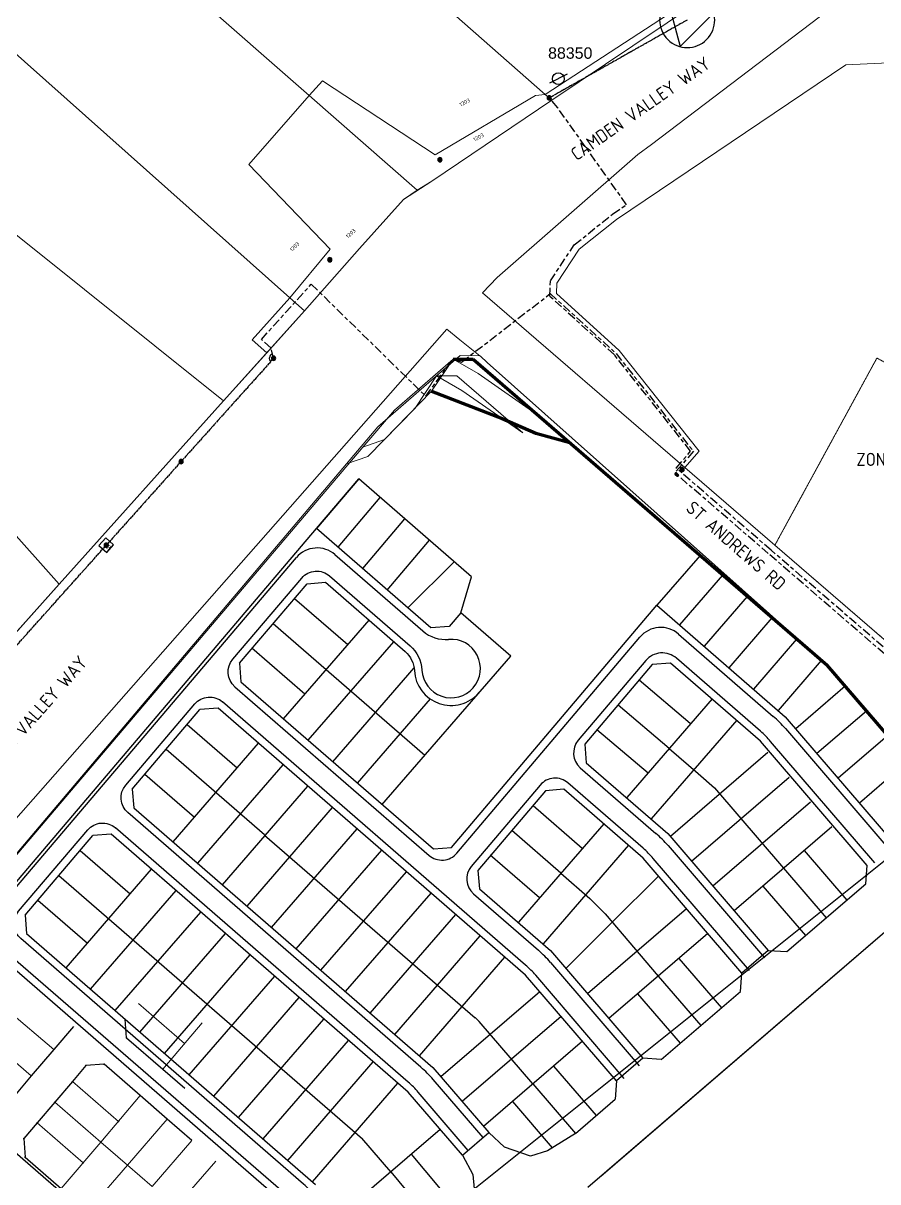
# Model space of a CAD drawing. Extents: x 294483 to 298733, y 6233899 to 6239242.
# Drawn here: x 296494 to 296887, y 6237220 to 6237753 of the extents above; entities that cross this region are included whole.
import ezdxf
from ezdxf.enums import TextEntityAlignment as Align

# ---------------------------------------------------------------- set-up
doc = ezdxf.new("R2010")
doc.units = 0
doc.header["$PDSIZE"] = -5
for name, pattern in [('Cable Exist OH', [1, 1, 0]), ('Cable Exist UG', [8.2, 4, -1.2, 1.8, -1.2]), ('HIDDEN', [9.525, 6.35, -3.175]), ('HIDDEN2', [0.1875, 0.125, -0.0625]), ('solid', [0])]:
    doc.linetypes.add(name, pattern=pattern)
for name, color, linetype, lineweight in [('Cadastre Land Parcels_SP_EXT', 9, 'Continuous', 5), ('Cadastre Other Property_SP_EXT', 9, 'HIDDEN', 5), ('Cadastre Roads_SP_EXT', 94, 'Continuous', 15)]:
    doc.layers.add(name, color=color, linetype=linetype, lineweight=lineweight)
for name, color, linetype in [('Equip_HV_EXT', 7, 'Continuous'), ('Equip_SP_HV_EXT', 7, 'Continuous'), ('Notes', 7, 'Continuous'), ('Sub_SP_TR_HV_LV_EXT', 7, 'Continuous'), ('SupportsOH_SP_TR_HV_LV_SL_EXT', 7, 'Continuous')]:
    doc.layers.add(name, color=color, linetype=linetype)
doc.layers.add('Mains_HV_EXT', color=1, linetype='Continuous', lineweight=25, true_color=0xff0000)
doc.styles.add('HVSW_LABEL', font='arial.ttf')
doc.styles.add('POLE_LABEL', font='arial.ttf')
doc.styles.get("Standard").update_dxf_attribs({"font": 'isocp.shx'})

# ---------------------------------------------------------------- blocks, each defined once
blk = doc.blocks.new('SUB_POLE_EXT')
blk.add_wipeout([(0, 4.22), (0.42, 4.2), (0.83, 4.14), (1.21, 4.05), (1.62, 3.9), (1.99, 3.72), (2.35, 3.51), (2.68, 3.26), (2.99, 2.99), (3.28, 2.66), (3.52, 2.34), (3.76, 1.92), (3.9, 1.62), (4.04, 1.23), (4.18, 0.63), (4.22, 0), (4.18, -0.61), (4.06, -1.15), (3.9, -1.62), (3.58, -2.24), (3.22, -2.73), (2.97, -3.01), (2.68, -3.26), (2.36, -3.5), (2, -3.72), (1.64, -3.89), (1.25, -4.03), (0.82, -4.14), (0.42, -4.2), (0, -4.22), (-0.41, -4.2), (-0.8, -4.15), (-1.21, -4.05), (-1.62, -3.9), (-1.99, -3.73), (-2.35, -3.51), (-2.68, -3.26), (-2.96, -3.02), (-3.23, -2.72), (-3.51, -2.35), (-3.71, -2.01), (-3.91, -1.6), (-4.05, -1.21), (-4.16, -0.76), (-4.22, -0.14), (-4.21, 0.39), (-4.14, 0.83), (-4.03, 1.27), (-3.9, 1.63), (-3.71, 2.02), (-3.5, 2.37), (-3.28, 2.67), (-2.99, 2.99), (-2.68, 3.27), (-2.33, 3.52), (-1.98, 3.73), (-1.63, 3.9), (-1.2, 4.05), (-0.78, 4.15), (-0.4, 4.21)])
blk.add_line((2.16, 0.48), (2.16, 0.48, 0))
blk.add_lwpolyline([(-4.22, 0, 1), (4.22, 0, 1)], format="xyb", close=True)
blk.add_lwpolyline([(2.14, 0.52), (0, 4.22), (-3.66, -2.11), (3.66, -2.11)], close=True)
for tag, height, flags, p in [('ASSET_NUM', 2.5, 8, (2, 2)), ('STREET_CODE', 0.2, 9, (1.5, 0)), ('SECONDARY_VOLTAGE', 0.2, 9, (1.5, -1.6)), ('STATE', 0.2, 9, (1.5, -1.8)), ('CONSTRUCTED_VOLTAGE', 0.2, 9, (1.5, -0.2)), ('NO_PHASES', 0.2, 9, (1.5, -0.4)), ('OPERATING_VOLTAGE', 0.2, 9, (1.5, -0.6)), ('OPERATED_BY', 0.2, 9, (1.5, -0.8)), ('MAINTAINED_BY', 0.2, 9, (1.5, -1)), ('ORIENTATION', 0.2, 9, (1.5, -1.2)), ('OWNED_BY', 0.2, 9, (1.5, -1.4)), ('SUBSTATION_TYPE', 0.2, 9, (1.5, -2)), ('STREETNAME', 0.2, 9, (1.5, -2.8)), ('SUBURB', 0.2, 9, (1.5, -3)), ('Z', 0.2, 1, (1.5, -3.4)), ('USAGE', 0.2, 9, (1.5, -2.2)), ('LEGEND', 0.2, 9, (1.5, -2.4)), ('LOCATION', 0.2, 9, (1.5, -2.6)), ('NOTES', 0.2, 9, (1.5, -3.2))]:
    blk.add_attdef(tag, text='', height=height, dxfattribs=dict(flags=flags)).set_placement(p, align=Align.MIDDLE_LEFT)
blk = doc.blocks.new('POLE_EXT')
blk.add_hatch(color=256).paths.add_polyline_path([(-1, 0, 1), (1, 0, 1)])
blk.add_lwpolyline([(-1, 0, 1), (1, 0, 1)], format="xyb", close=True)
for tag, height, flags, p in [('pNumber', 2.5, 8, (-17.84, 2.07)), ('OWNED_BY', 0.2, 9, (1.35, -0.4)), ('PARENT', 0.2, 9, (1.35, -0.6)), ('SPECIAL_USE', 0.2, 9, (1.35, -0.8)), ('STATE', 0.2, 9, (1.35, -1)), ('USAGE', 0.2, 9, (1.35, -1.2)), ('cLV', 0.2, 9, (1.35, -1.4)), ('hDepth', 0.2, 9, (1.35, -1.6)), ('hDia', 0.2, 9, (1.35, -1.8)), ('cHV', 0.2, 9, (1.35, -2)), ('LBRACKET', 0.2, 9, (1.35, -2.2)), ('LExisting', 0.2, 9, (1.35, -2.4)), ('LANTNUMBER', 0.2, 9, (1.35, -2.6)), ('LOther', 0.2, 9, (1.35, -2.8)), ('LRemove', 0.2, 9, (1.35, -3)), ('LEGEND', 0.2, 9, (1.35, -3.2)), ('cLinedev', 0.2, 9, (1.35, -3.4)), ('LOCATION', 0.2, 9, (1.35, -3.6)), ('pExisting', 0.2, 9, (1.35, -3.8)), ('PFNUMBER', 0.2, 9, (1.35, -4)), ('NEWPFNUMBER', 0.2, 9, (1.35, -4.2)), ('pFooting', 0.2, 9, (1.35, -4.4)), ('pNew', 0.2, 9, (1.35, -4.6)), ('pRelocate', 0.2, 9, (1.35, -5)), ('pRemove', 0.2, 9, (1.35, -5.2)), ('pReplace', 0.2, 9, (1.35, -5.4)), ('pStay', 0.2, 9, (1.35, -5.6)), ('pType', 0.2, 9, (1.35, -5.8)), ('cspan', 0.2, 9, (1.35, -6)), ('STREETNAME', 0.2, 9, (1.35, -6.2)), ('SUBURB', 0.2, 9, (1.35, -6.4)), ('NOTES', 0.2, 9, (1.35, -6.6)), ('MAINTAINED_BY', 0.2, 9, (1.36, -6.81)), ('OPERATED_BY', 0.2, 9, (1.36, -7.01))]:
    blk.add_attdef(tag, text='', height=height, dxfattribs=dict(flags=flags)).set_placement(p, align=Align.MIDDLE_LEFT)
at = {"style": 'POLE_LABEL'}
for tag, height, flags, p in [('STRUCTURE_PLANT_NUMBER', 0.2, 9, (1.35, 0.03)), ('ASSET_NUM', 2.5, 8, (2, 2)), ('STREET_CODE', 0.2, 9, (1.35, -0.2))]:
    blk.add_attdef(tag, text='', height=height, dxfattribs=dict(at, flags=flags)).set_placement(p, align=Align.MIDDLE_LEFT)
at = {"flags": 1}
blk.add_attdef('Z', (1.35, -7.33), '', height=0.2, dxfattribs=at)
blk = doc.blocks.new('HV_STJ_EXT')
h = blk.add_hatch(color=256)
edge = h.paths.add_edge_path()
edge.add_ellipse((-0.59, 0.13), major_axis=(0.226, 0.226), ratio=1, start_angle=45, end_angle=135)
edge.add_line((-0.91, 0.13), (-0.91, -0.13))
edge.add_ellipse((-0.59, -0.13), major_axis=(0.226, 0.226), ratio=1, start_angle=135, end_angle=225)
edge.add_line((-0.59, -0.45), (0.59, -0.45))
edge.add_ellipse((0.59, -0.13), major_axis=(-0.226, 0.226), ratio=1, start_angle=135, end_angle=225)
edge.add_line((0.91, -0.13), (0.91, 0.13))
edge.add_ellipse((0.59, 0.13), major_axis=(-0.226, 0.226), ratio=1, start_angle=225, end_angle=315)
edge.add_line((0.59, 0.45), (-0.59, 0.45))
blk.add_lwpolyline([(-0.91, 0.13), (-0.91, -0.13, 0.414214), (-0.59, -0.45), (0.59, -0.45, 0.414214), (0.91, -0.13), (0.91, 0.13, 0.414214), (0.59, 0.45), (-0.59, 0.45, 0.414214)], format="xyb", close=True)
for tag, flags, p in [('ORIENTATION', 9, (1.5, 0)), ('Z', 1, (1.5, -0.8)), ('USAGE', 9, (1.5, -0.2)), ('LEGEND', 9, (1.5, -0.4)), ('NOTES', 9, (1.5, -0.6))]:
    blk.add_attdef(tag, text='', height=0.2, dxfattribs=dict(flags=flags)).set_placement(p, align=Align.MIDDLE_LEFT)
blk = doc.blocks.new('HV_LOAD_BREAK_EXT')
blk.add_lwpolyline([(-2.4, -2.4), (2.4, -2.4), (2.4, 2.4), (-2.4, 2.4)], close=True)
at = {"insert": (-1.1, 0.99), "char_height": 2, "width": 2.9628, "attachment_point": 1}
blk.add_mtext('{\\Fisocp|c0;LB}', dxfattribs=at)
for tag, height, flags, p in [('STREET_CODE', 0.2, 9, (1.5, 0)), ('ASSET_NUM', 2.5, 8, (2, 2)), ('ACTUAL_STATUS', 0.2, 9, (1.5, -0.2)), ('STATE', 0.2, 9, (1.5, -1.8)), ('SWITCH_TYPE', 0.2, 9, (1.5, -2)), ('STREETNAME', 0.2, 9, (1.5, -2.8)), ('SUBURB', 0.2, 9, (1.5, -3)), ('Z', 0.2, 1, (1.5, -3.6)), ('CONSTRUCTED_VOLTAGE', 0.2, 9, (1.5, -0.4)), ('NO_PHASES', 0.2, 9, (1.5, -0.6)), ('OPERATING_VOLTAGE', 0.2, 9, (1.5, -0.8)), ('ORIENTATION', 0.2, 9, (1.5, -1)), ('OWNED_BY', 0.2, 9, (1.5, -1.2)), ('OPERATED_BY', 0.2, 9, (1.5, -1.4)), ('MAINTAINED_BY', 0.2, 9, (1.5, -1.6)), ('USAGE', 0.2, 9, (1.5, -2.2)), ('LEGEND', 0.2, 9, (1.5, -2.4)), ('LOCATION', 0.2, 9, (1.5, -2.6)), ('NOTES', 0.2, 9, (1.5, -3.2)), ('LABEL_ALIGNMENT', 0.2, 9, (1.5, -3.4))]:
    blk.add_attdef(tag, text='', height=height, dxfattribs=dict(flags=flags)).set_placement(p, align=Align.MIDDLE_LEFT)
blk = doc.blocks.new('HV_ABS_CLOSED_EXT')
blk.add_line((-3, 6.87), (3, 6.87))
blk.add_circle((0, 6.87), 1.8)
at = {"style": 'HVSW_LABEL'}
for tag, height, flags, p in [('ASSET_NUM', 3.5, 8, (2, 2)), ('STREET_CODE', 0.2, 9, (0, -0.2))]:
    blk.add_attdef(tag, text='', height=height, dxfattribs=dict(at, flags=flags)).set_placement(p, align=Align.MIDDLE_LEFT)
at = {"flags": 1}
blk.add_attdef('Z', (0, 0), '', height=0.2, dxfattribs=at)
at = {"flags": 9}
for tag, p in [('ACTUAL_STATUS', (0, -0.4)), ('STATE', (0, -1.6)), ('SWITCH_TYPE', (0, -1.8)), ('STREETNAME', (0, -2.6)), ('SUBURB', (0, -2.8)), ('CONSTRUCTED_VOLTAGE', (0, -0.6)), ('NO_PHASES', (0, -0.8)), ('OPERATING_VOLTAGE', (0, -1)), ('ORIENTATION', (0, -1.2)), ('OWNED_BY', (0, -1.4)), ('USAGE', (0, -2)), ('LEGEND', (0, -2.2)), ('LOCATION', (0, -2.4)), ('NOTES', (0, -3))]:
    blk.add_attdef(tag, text='', height=0.2, dxfattribs=at).set_placement(p, align=Align.MIDDLE_LEFT)
blk = doc.blocks.new('POINT_CROSS')
at = {"color": 0, "linetype": 'solid'}
for p, q in [((-0.25, 0), (0.25, 0)), ((0, -0.25), (0, 0.25))]:
    blk.add_line(p, q, dxfattribs=at)
at = {"color": 7, "flags": 1}
for tag, p, height in [('POINT_NUMBER', (1.2, -0.5), 1.25), ('POINT_CODE', (1.2, -2), 1.5), ('POINT_HEIGHT', (1.2, -3.5), 1.5), ('POINT_NOTE', (1.2, -5), 1.5)]:
    blk.add_attdef(tag, p, '', height=height, dxfattribs=at)
blk = doc.blocks.new('A$C6F2C62F7')
at = {"layer": 'Notes', "lineweight": 9}
for p, q in [((296650.04, 6237557.93), (296313.86, 6237162.69)), ((296507.84, 6237281.01), (296486.51, 6237299.15)), ((296546.85, 6237302.17), (296567.99, 6237283.82)), ((296576.09, 6237293.34), (296557.95, 6237272.01)), ((296476.36, 6237287.21), (296497.51, 6237268.86)), ((296516.39, 6237266.37), (296537.54, 6237248.01)), ((296508.3, 6237256.85), (296529.45, 6237238.5)), ((296547.58, 6237259.82), (296529.45, 6237238.5)), ((296500.2, 6237247.32), (296521.34, 6237228.97)), ((296560.03, 6237249.02), (296541.69, 6237227.88)), ((296529.45, 6237238.5), (296511.3, 6237217.16)), ((296529.45, 6237238.5), (296541.69, 6237227.88)), ((296571.36, 6237239.19), (296553.02, 6237218.06)), ((296582.31, 6237229.68), (296563.98, 6237208.56)), ((296541.69, 6237227.88), (296523.33, 6237206.73)), ((296541.69, 6237227.88), (296553.02, 6237218.06))]:
    blk.add_line(p, q, dxfattribs=at)
at = {"layer": 'Notes'}
for p, q in [((296557.7, 6237102.33), (296914.81, 6237387.8)), ((296541.33, 6237286.43), (296540.69, 6237294.94)), ((296516.91, 6237291.67), (296507.84, 6237281.01)), ((296541.33, 6237286.43), (296557.95, 6237272.01)), ((296507.84, 6237281.01), (296497.51, 6237268.86)), ((296522.55, 6237273.61), (296516.39, 6237266.37)), ((296530.97, 6237274.24), (296522.55, 6237273.61)), ((296547.58, 6237259.82), (296530.97, 6237274.24)), ((296557.95, 6237272.01), (296568.1, 6237263.2)), ((296497.51, 6237268.86), (296481.96, 6237250.58)), ((296516.39, 6237266.37), (296508.3, 6237256.85)), ((296508.3, 6237256.85), (296500.2, 6237247.32)), ((296560.03, 6237249.02), (296547.58, 6237259.82)), ((296500.2, 6237247.32), (296494.04, 6237240.09)), ((296571.36, 6237239.19), (296560.03, 6237249.02)), ((296494.04, 6237240.09), (296494.68, 6237231.58)), ((296494.68, 6237231.58), (296511.3, 6237217.16))]:
    blk.add_line(p, q, dxfattribs=at)
for p in [(296541.33, 6237286.43), (296507.84, 6237281.01), (296522.55, 6237273.61), (296530.97, 6237274.24), (296557.95, 6237272.01), (296497.51, 6237268.86), (296516.39, 6237266.37), (296508.3, 6237256.85), (296547.58, 6237259.82), (296500.2, 6237247.32), (296537.54, 6237248.01), (296560.03, 6237249.02), (296494.04, 6237240.09), (296529.45, 6237238.5), (296494.68, 6237231.58), (296521.34, 6237228.97), (296541.69, 6237227.88)]:
    blk.add_point(p, dxfattribs=at)
for p in [(296541.33, 6237286.43), (296522.55, 6237273.61), (296530.97, 6237274.24), (296494.04, 6237240.09), (296494.68, 6237231.58)]:
    blk.add_blockref('POINT_CROSS', p, dxfattribs=at)

msp = doc.modelspace()

# ---------------------------------------------------------------- linework, layer by layer
at = {"layer": 'Cadastre Land Parcels_SP_EXT', "linetype": 'Continuous'}
for points in [[(296526.28493, 6237902.56625), (296464.07492, 6237860.68413), (296625.30164, 6237719.43621), (296631.38105, 6237726.30054), (296683.19581, 6237692.27605), (296729.35968, 6237719.53806), (296733.8422, 6237719.97054), (296526.28493, 6237902.56625)], [(296634.97795, 6237648.8664), (296597.58499, 6237687.78292), (296625.30164, 6237719.43621), (296464.07492, 6237860.68413), (296419.84492, 6237801.44678), (296616.40938, 6237626.49378), (296634.97795, 6237648.8664)], [(296631.38105, 6237726.30054), (296625.30164, 6237719.43621), (296674.95014, 6237675.93893), (296681.77702, 6237680.09905), (296736.84631, 6237717.32762), (296733.8422, 6237719.97054), (296729.35968, 6237719.53806), (296683.19581, 6237692.27605), (296631.38105, 6237726.30054)], [(296648.38013, 6237649.18917), (296668.73011, 6237671.76213), (296674.95014, 6237675.93893), (296625.30164, 6237719.43621), (296597.58499, 6237687.78292), (296634.97795, 6237648.8664), (296616.40938, 6237626.49378), (296623.13184, 6237620.51128), (296648.38013, 6237649.18917)], [(296585.97199, 6237579.13204), (296426.37297, 6237706.73698), (296378.93402, 6237642.17202), (296408.93204, 6237608.58699), (296510.33497, 6237494.87703), (296585.97199, 6237579.13204)], [(296623.13184, 6237620.51128), (296616.40938, 6237626.49378), (296599.06279, 6237607.18003), (296605.75779, 6237601.16511), (296623.13184, 6237620.51128)], [(296412.99093, 6237392.58441), (296422.26894, 6237396.56662), (296510.33515, 6237494.87738), (296408.93187, 6237608.58743), (296333.52523, 6237398.8169), (296397.91546, 6237375.77295), (296412.99093, 6237392.58441)], [(296694.53039, 6237607.24796), (296688.66272, 6237612.05228), (296446.34426, 6237337.18608), (296446.1025, 6237336.98689), (296423.70567, 6237318.53191), (296370.95502, 6237261.58254), (296365.0317, 6237254.45781), (296377.32513, 6237237.50899), (296642.40249, 6237550.16848), (296656.84566, 6237567.20466), (296683.92403, 6237590.6075), (296694.80678, 6237600.01387), (296703.85275, 6237599.84612), (296694.53039, 6237607.24796)], [(296952.27075, 6237562.93749), (296886.41984, 6237598.85238), (296839.49393, 6237512.8074), (296897.61238, 6237462.71247), (296952.27075, 6237562.93749)], [(296683.92403, 6237590.6075), (296656.84566, 6237567.20466), (296642.40249, 6237550.16848), (296652.30413, 6237553.63474), (296673.97795, 6237575.8223), (296683.92403, 6237590.6075)], [(296693.17175, 6237590.64999), (296683.92403, 6237590.6075), (296695.4381, 6237583.93212), (296723.63095, 6237564.51758), (296693.17175, 6237590.64999)]]:
    msp.add_lwpolyline(points, close=True, dxfattribs=at)
msp.add_lwpolyline([(296426.37305, 6237706.73707), (296585.97155, 6237579.13221), (296605.75779, 6237601.16511), (296599.06279, 6237607.18003), (296616.40938, 6237626.49378), (296419.84492, 6237801.44678)], dxfattribs=at)
at = {"layer": 'Cadastre Other Property_SP_EXT', "linetype": 'HIDDEN2'}
msp.add_lwpolyline([(296886.4198, 6237598.8524), (296839.49394, 6237512.80732), (296897.61237, 6237462.71248), (296952.27077, 6237562.93751), (296886.4198, 6237598.8524)], close=True, dxfattribs=at)
at = {"layer": 'Cadastre Roads_SP_EXT', "linetype": 'Continuous'}
for points in [[(296668.73011, 6237671.76213), (296648.37996, 6237649.18896), (296623.13202, 6237620.51096), (296585.97199, 6237579.13203), (296510.33503, 6237494.87696), (296402.25198, 6237374.22102), (296402.25222, 6237374.22082)], [(296948.59186, 6237418.77207), (296942.05282, 6237424.40862), (296897.61242, 6237462.71248), (296839.4939, 6237512.80735), (296798.13732, 6237548.45471), (296704.96725, 6237628.77629)], [(296446.34401, 6237337.18603), (296688.66301, 6237612.05197), (296688.66268, 6237612.05224)], [(296688.67185, 6237612.04481), (296694.5304, 6237607.24788), (296703.85275, 6237599.84609), (296704.0222, 6237599.71151), (296707.22514, 6237596.83619), (296863.52773, 6237457.7527), (296913.96196, 6237399.03529)]]:
    msp.add_lwpolyline(points, dxfattribs=at)
at = {"layer": 'Mains_HV_EXT', "linetype": 'Cable Exist UG'}
for p, q in [((296739.62138, 6237713.83139), (296735.59456, 6237718.55348)), ((296771.2746, 6237669.32487), (296739.62138, 6237713.83139)), ((296764.85458, 6237664.96648), (296771.2746, 6237669.32487)), ((296747.20187, 6237650.86403), (296764.85458, 6237664.96648)), ((296736.21859, 6237634.26344), (296747.20187, 6237650.86403)), ((296736.04959, 6237627.13881), (296736.21859, 6237634.26344)), ((296603.29903, 6237607.40704), (296626.27893, 6237632.80858)), ((296626.27893, 6237632.80858), (296678.94719, 6237581.24366)), ((296695.38112, 6237596.91174), (296736.15987, 6237628.43951)), ((296765.66956, 6237600.33671), (296736.04959, 6237627.13881)), ((296736.15987, 6237628.43951), (296736.15987, 6237628.43951)), ((296736.15987, 6237628.43951), (296766.51448, 6237600.89969)), ((296607.7627, 6237603.39674), (296603.29903, 6237607.40704)), ((296608.95705, 6237598.74739), (296607.7627, 6237603.39674)), ((296607.7627, 6237603.39674), (296607.7627, 6237603.39674)), ((296678.94719, 6237581.24366), (296691.54674, 6237598.65121)), ((296691.54674, 6237598.65121), (296695.38112, 6237596.91174)), ((296800.74016, 6237556.0625), (296765.66956, 6237600.33671)), ((296766.51448, 6237600.89969), (296801.99557, 6237556.02972)), ((296678.94719, 6237581.24366), (296678.94719, 6237581.24366)), ((296801.99557, 6237556.02972), (296793.40432, 6237546.08338)), ((296794.0523, 6237548.28631), (296800.74016, 6237556.0625)), ((296793.40432, 6237546.08338), (296794.32507, 6237545.30002)), ((296837.7798, 6237510.49293), (296794.0523, 6237548.28631)), ((296836.47401, 6237508.97801), (296794.32507, 6237545.30002)), ((296889.875, 6237462.93439), (296836.47401, 6237508.97801)), ((296836.47401, 6237508.97801), (296836.47401, 6237508.97801)), ((296889.30502, 6237466.06665), (296837.7798, 6237510.49293))]:
    msp.add_line(p, q, dxfattribs=at)
at = {"layer": 'Mains_HV_EXT', "linetype": 'Cable Exist OH'}
for p, q in [((296608.99108, 6237598.7393), (296566.37051, 6237551.25258)), ((296566.37051, 6237551.25258), (296531.98933, 6237512.82732)), ((296457.43901, 6237429.56697), (296531.98933, 6237512.82732))]:
    msp.add_line(p, q, dxfattribs=at)
at = {"layer": 'Mains_HV_EXT', "linetype": 'Continuous'}
msp.add_arc((296608.84231, 6237598.71017), 1.89917, 100.7707237, 232.3006161, dxfattribs=at)
at = {"layer": 'Notes', "lineweight": 9}
for p, q in [((296664.51026, 6237574.94825), (296691.57548, 6237598.37869)), ((296691.57548, 6237598.37869), (296681.61786, 6237583.58749)), ((296691.57548, 6237598.37869), (296703.04993, 6237591.66348)), ((296703.04993, 6237591.66348), (296731.14395, 6237572.15386)), ((296659.9329, 6237561.39237), (296681.61786, 6237583.58749)), ((296650.03965, 6237557.93491), (296664.51026, 6237574.94825)), ((296650.03965, 6237557.93491), (296659.9329, 6237561.39237)), ((296650.03965, 6237557.93491), (296313.86263, 6237162.68576))]:
    msp.add_line(p, q, dxfattribs=at)
at = {"layer": 'Notes', "lineweight": 70}
for p, q in [((296691.57548, 6237598.37869), (296700.79047, 6237598.38896)), ((296700.79047, 6237598.38896), (296731.14395, 6237572.15386)), ((296681.61786, 6237583.58749), (296714.11201, 6237571.00559)), ((296714.11201, 6237571.00559), (296729.48371, 6237564.32665)), ((296731.14395, 6237572.15386), (296863.55078, 6237457.71203)), ((296729.48371, 6237564.32665), (296745.21231, 6237559.99429)), ((296991.39053, 6237308.9029), (296863.55078, 6237457.71203))]:
    msp.add_line(p, q, dxfattribs=at)
at = {"layer": 'Notes'}
for p, q in [((296628.68219, 6237520.46552), (296648.12418, 6237543.31494)), ((296699.94775, 6237498.33564), (296648.12418, 6237543.31494)), ((296638.576, 6237511.87838), (296658.01799, 6237534.72779)), ((296649.90479, 6237502.04577), (296669.34678, 6237524.89518)), ((296421.30105, 6237276.73844), (296628.68219, 6237520.46552)), ((296661.23358, 6237492.21316), (296680.67556, 6237515.06257)), ((296432.79903, 6237287.78258), (296619.4421, 6237507.137)), ((296637.15569, 6237508.47676), (296677.58935, 6237473.38307)), ((296805.08764, 6237508.10803), (296785.24626, 6237485.21209)), ((296670.69559, 6237484.00078), (296692.01088, 6237505.2243)), ((296624.31873, 6237495.12236), (296632.73755, 6237495.75982)), ((296695.06293, 6237481.7523), (296699.94775, 6237498.33564)), ((296593.21121, 6237458.56288), (296624.31873, 6237495.12236)), ((296643.0284, 6237466.96619), (296618.59713, 6237488.17087)), ((296690.82473, 6237373.84083), (296785.24626, 6237485.21209)), ((296785.24626, 6237485.21209), (296844.26183, 6237433.99058)), ((296608.76499, 6237476.84264), (296678.50922, 6237416.30938)), ((296613.52695, 6237432.96185), (296652.8537, 6237478.30036)), ((296693.21253, 6237371.24499), (296777.44844, 6237470.6022)), ((296795.17644, 6237471.95893), (296838.76368, 6237434.12816)), ((296623.36412, 6237444.30971), (296598.93284, 6237465.5144)), ((296624.85815, 6237423.13313), (296664.18194, 6237468.46822)), ((296593.21121, 6237458.56288), (296593.8543, 6237450.06036)), ((296780.0609, 6237459.76633), (296749.02578, 6237423.16006)), ((296791.51428, 6237458.58587), (296783.10292, 6237457.94215)), ((296832.89036, 6237422.67425), (296791.51428, 6237458.58587)), ((296832.8644, 6237427.33122), (296794.24329, 6237460.85171)), ((296636.18936, 6237413.30441), (296673.55955, 6237456.38726)), ((296783.10292, 6237457.94215), (296752.05979, 6237421.32643)), ((296591.14197, 6237447.78004), (296680.44837, 6237370.26815)), ((296593.8543, 6237450.06036), (296682.41336, 6237373.19711)), ((296543.95818, 6237400.67769), (296575.06573, 6237437.2372)), ((296583.48524, 6237437.87401), (296575.06573, 6237437.2372)), ((296724.86135, 6237315.16914), (296583.48524, 6237437.87401)), ((296724.83539, 6237319.82611), (296585.44275, 6237440.80945)), ((296647.52057, 6237403.47569), (296681.04805, 6237442.12841)), ((296844.26183, 6237433.99058), (296894.02536, 6237376.08859)), ((296569.23295, 6237430.38215), (296592.22505, 6237410.42657)), ((296844.37268, 6237428.49183), (296892.34868, 6237372.66971)), ((296752.05979, 6237421.32643), (296752.71102, 6237412.81699)), ((296881.89107, 6237365.65984), (296832.89036, 6237422.67425)), ((296885.52314, 6237366.80354), (296837.54714, 6237422.62565)), ((296749.99137, 6237410.54302), (296784.74918, 6237380.37561)), ((296752.71102, 6237412.81699), (296790.24733, 6237380.23802)), ((296549.79096, 6237407.53274), (296572.56077, 6237387.77009)), ((296543.95818, 6237400.67769), (296544.60127, 6237392.17517)), ((296733.95212, 6237399.96823), (296702.90899, 6237363.35251)), ((296742.36348, 6237400.61195), (296733.95212, 6237399.96823)), ((296778.87585, 6237368.9217), (296742.36348, 6237400.61195)), ((296778.8499, 6237373.57866), (296744.32847, 6237403.54091)), ((296544.60127, 6237392.17517), (296682.21832, 6237272.73292)), ((296494.70515, 6237342.7925), (296525.8127, 6237379.35201)), ((296534.23221, 6237379.98882), (296525.8127, 6237379.35201)), ((296670.84684, 6237261.41659), (296534.23221, 6237379.98882)), ((296670.82089, 6237266.07356), (296536.18972, 6237382.92427)), ((296790.24733, 6237380.23802), (296836.38947, 6237326.54967)), ((296682.41336, 6237373.19711), (296690.82473, 6237373.84083)), ((296753.51335, 6237217.74691), (296935.40451, 6237374.07223)), ((296759.39465, 6237222.80156), (296935.35338, 6237374.02828)), ((296790.35818, 6237374.73927), (296834.71077, 6237323.13314)), ((296519.97992, 6237372.49697), (296542.97203, 6237352.54138)), ((296824.25316, 6237316.12327), (296778.87585, 6237368.9217)), ((296827.88523, 6237317.26697), (296783.53264, 6237368.8731)), ((296702.90899, 6237363.35251), (296703.56022, 6237354.84307)), ((296881.25149, 6237357.1987), (296881.89107, 6237365.65984)), ((296881.25149, 6237357.1987), (296881.89107, 6237365.65984)), ((296844.99483, 6237326.03812), (296881.25149, 6237357.1987)), ((296844.99483, 6237326.03812), (296881.25149, 6237357.1987)), ((296700.84057, 6237352.5691), (296730.73468, 6237326.62305)), ((296703.56022, 6237354.84307), (296736.23282, 6237326.48547)), ((296500.53794, 6237349.64755), (296523.30774, 6237329.8849)), ((296494.70515, 6237342.7925), (296495.34824, 6237334.28998)), ((296495.34824, 6237334.28998), (296628.20382, 6237218.98037)), ((296736.23282, 6237326.48547), (296778.74955, 6237277.01545)), ((296836.38947, 6237326.54967), (296824.25316, 6237316.12327)), ((296836.38947, 6237326.54967), (296844.99483, 6237326.03812)), ((296836.38947, 6237326.54967), (296844.99483, 6237326.03812)), ((296616.83234, 6237207.66404), (296484.97918, 6237322.10363)), ((296616.80638, 6237212.321), (296486.93669, 6237325.03908)), ((296736.34367, 6237320.98672), (296777.07287, 6237273.59657)), ((296766.61525, 6237266.5867), (296724.86135, 6237315.16914)), ((296770.24732, 6237267.7304), (296729.51813, 6237315.12055)), ((296823.61358, 6237307.66213), (296824.25316, 6237316.12327)), ((296823.61358, 6237307.66213), (296824.25316, 6237316.12327)), ((296787.21069, 6237276.37587), (296823.61358, 6237307.66213)), ((296787.21069, 6237276.37587), (296823.61358, 6237307.66213)), ((296682.21832, 6237272.73292), (296707.92513, 6237242.82194)), ((296778.74955, 6237277.01545), (296766.61525, 6237266.5867)), ((296787.21069, 6237276.37587), (296778.74955, 6237277.01545)), ((296787.21069, 6237276.37587), (296778.74955, 6237277.01545)), ((296766.61525, 6237266.5867), (296765.97567, 6237258.12556)), ((296766.61525, 6237266.5867), (296765.97567, 6237258.12556)), ((296695.79066, 6237232.3934), (296670.84684, 6237261.41659)), ((296698.44504, 6237234.67469), (296675.50363, 6237261.368)), ((296747.77423, 6237242.48243), (296765.97567, 6237258.12556)), ((296747.77423, 6237242.48243), (296765.97567, 6237258.12556)), ((296695.79066, 6237232.3934), (296707.92513, 6237242.82194)), ((296715.0985, 6237236.2131), (296707.92513, 6237242.82194)), ((296747.77423, 6237242.48243), (296734.84749, 6237234.50993)), ((296727.07132, 6237232.02097), (296715.0985, 6237236.2131)), ((296695.79066, 6237232.3934), (296700.51534, 6237223.54109)), ((296734.84749, 6237234.50993), (296727.07132, 6237232.02097)), ((296700.51534, 6237223.54109), (296701.12895, 6237216.98257))]:
    msp.add_line(p, q, dxfattribs=at)
at = {"layer": 'Notes', "flags": 128}
for points in [[(296695.06293, 6237481.7523), (296699.94775, 6237498.33564), (296648.12418, 6237543.31494), (296628.68219, 6237520.46552)], [(296658.69016, 6237393.46065), (296718.00371, 6237461.84128), (296695.06293, 6237481.7523), (296689.63928, 6237475.50335), (296681.21839, 6237474.86771), (296628.68219, 6237520.46552)], [(296632.73749, 6237495.75981), (296669.39587, 6237463.94287)], [(296815.46294, 6237499.11515), (296795.58321, 6237476.17497)], [(296826.79871, 6237489.29169), (296806.91898, 6237466.35151)], [(296838.13447, 6237479.46823), (296818.25475, 6237456.52805)], [(296849.47024, 6237469.64478), (296829.59051, 6237446.70459)], [(296860.80601, 6237459.82132), (296840.92628, 6237436.88113)], [(296800.5821, 6237430.85157), (296777.04982, 6237450.80245)], [(296871.80318, 6237447.97165), (296849.05137, 6237428.41774)], [(296790.88193, 6237419.41012), (296767.34965, 6237439.36099)], [(296810.66213, 6237442.20015), (296771.33356, 6237396.8872)], [(296821.99037, 6237432.36801), (296782.6618, 6237387.05506)], [(296881.58013, 6237436.59575), (296858.82833, 6237417.04184)], [(296781.18177, 6237407.96867), (296757.64949, 6237427.91954)], [(296562.72863, 6237376.44185), (296602.0572, 6237421.75481)], [(296891.35709, 6237425.21985), (296868.60528, 6237405.66594)], [(296604.82709, 6237379.62699), (296559.51196, 6237418.95745)], [(296790.88193, 6237419.41012), (296804.20573, 6237407.84668), (296811.76499, 6237401.22791), (296843.49613, 6237364.30737)], [(296836.30359, 6237417.46174), (296791.41346, 6237378.88117)], [(296574.05687, 6237366.60971), (296613.38544, 6237411.92267)], [(296901.13404, 6237413.84394), (296878.38223, 6237394.29003)], [(296846.08055, 6237406.08583), (296801.19042, 6237367.50527)], [(296585.38511, 6237356.77757), (296624.71367, 6237402.09052)], [(296855.8575, 6237394.70993), (296810.96737, 6237356.12937)], [(296596.71335, 6237346.94543), (296636.04191, 6237392.25838)], [(296750.89828, 6237373.34232), (296728.26274, 6237392.98857)], [(296760.84595, 6237384.80374), (296721.51738, 6237339.49079)], [(296604.80904, 6237379.60577), (296701.61876, 6237295.61839)], [(296608.04158, 6237337.11329), (296647.37015, 6237382.42624)], [(296741.0661, 6237362.01411), (296718.43056, 6237381.66037)], [(296865.63446, 6237383.33403), (296820.74433, 6237344.75347)], [(296772.17419, 6237374.9716), (296732.84562, 6237329.65865)], [(296619.36982, 6237327.28114), (296658.69839, 6237372.5941)], [(296731.23392, 6237350.68591), (296708.59837, 6237370.33217)], [(296852.97605, 6237372.45484), (296872.52996, 6237349.70303)], [(296513.4756, 6237318.55666), (296552.80417, 6237363.86962)], [(296630.69806, 6237317.449), (296670.02663, 6237362.76196)], [(296843.49613, 6237364.30737), (296863.05004, 6237341.55557)], [(296510.1986, 6237361.00136), (296649.76244, 6237239.92259)], [(296741.0661, 6237362.01411), (296754.38954, 6237350.45027), (296761.41419, 6237343.37203), (296785.85823, 6237314.77081)], [(296743.30595, 6237318.25558), (296764.65199, 6237339.51976), (296785.9336, 6237360.70971)], [(296524.80384, 6237308.72452), (296564.13241, 6237354.03748)], [(296642.0263, 6237307.61686), (296681.35487, 6237352.92982)], [(296834.01621, 6237356.15991), (296853.57012, 6237333.40811)], [(296536.13208, 6237298.89238), (296575.46064, 6237344.20533)], [(296653.35454, 6237297.78472), (296692.68311, 6237343.09767)], [(296798.83308, 6237345.70062), (296753.32947, 6237306.5928)], [(296547.46032, 6237289.06024), (296586.78888, 6237334.37319)], [(296664.68278, 6237287.95258), (296704.01134, 6237333.26553)], [(296808.61003, 6237334.32471), (296763.10642, 6237295.2169)], [(296808.61003, 6237334.32471), (296763.10642, 6237295.2169)], [(296558.78856, 6237279.2281), (296598.11712, 6237324.54105)], [(296676.01102, 6237278.12044), (296715.33958, 6237323.43339)], [(296795.33814, 6237322.91827), (296814.89205, 6237300.16646)], [(296570.11679, 6237269.39596), (296609.44536, 6237314.70891)], [(296785.85823, 6237314.77081), (296805.41213, 6237292.019)], [(296581.44503, 6237259.56381), (296620.7736, 6237304.87677)], [(296731.41822, 6237307.53995), (296685.9146, 6237268.43213)], [(296776.37831, 6237306.62334), (296795.93222, 6237283.87154)], [(296592.77327, 6237249.73167), (296632.10184, 6237295.04463)], [(296741.19517, 6237296.16405), (296695.69156, 6237257.05623)], [(296728.22032, 6237265.23424), (296703.53983, 6237293.95103), (296701.71097, 6237295.72729)], [(296604.10151, 6237239.89953), (296643.43008, 6237285.21248)], [(296750.97212, 6237284.78815), (296705.46851, 6237245.68033)], [(296615.42975, 6237230.06739), (296654.75831, 6237275.38034)], [(296737.70024, 6237273.3817), (296757.25415, 6237250.62989)], [(296626.75799, 6237220.23525), (296666.08655, 6237265.5482)], [(296728.22032, 6237265.23424), (296747.77423, 6237242.48243)], [(296718.7404, 6237257.08677), (296737.00195, 6237235.83868)], [(296685.53715, 6237244.3238), (296640.03354, 6237205.21598)], [(296662.78534, 6237224.76989), (296662.78534, 6237224.76989), (296649.52533, 6237240.19848)], [(296672.26642, 6237232.91835), (296691.76622, 6237209.49806)], [(296662.78534, 6237224.76989), (296681.98808, 6237201.70639)]]:
    msp.add_lwpolyline(points, dxfattribs=at)
at = {"layer": 'Notes'}
msp.add_lwpolyline([(296891.35709, 6237425.21985), (296881.58013, 6237436.59575), (296871.80318, 6237447.97165), (296860.80601, 6237459.82132), (296849.47024, 6237469.64478), (296838.13447, 6237479.46823), (296826.79871, 6237489.29169), (296815.46294, 6237499.11515), (296805.08764, 6237508.10803), (296785.24626, 6237485.21209), (296844.26183, 6237433.99058), (296894.02536, 6237376.08859), (296902.4865, 6237375.44901), (296920.68795, 6237391.09214), (296910.91099, 6237402.46804), (296901.13404, 6237413.84394), (296891.35709, 6237425.21985)], close=True, dxfattribs=at)
for points in [[(296591.14197, 6237447.78004, -0.41134279), (296590.18676, 6237460.4093), (296621.94201, 6237497.73003, -0.417090237), (296634.69579, 6237498.69466), (296671.69006, 6237466.58613, -0.202932185), (296677.17813, 6237455.38431)], [(296705.27079, 6237240.54062), (296682.32917, 6237267.23417, 0.036524225), (296676.72017, 6237272.8705), (296541.88894, 6237389.89485, -0.41134279), (296540.93373, 6237402.52411), (296572.68897, 6237439.84483, -0.417090174), (296585.44275, 6237440.80945)], [(296744.32847, 6237403.54091, 0.417612962), (296731.56432, 6237402.56407), (296699.87499, 6237365.18615)], [(296652.27354, 6237185.60445), (296628.31467, 6237213.48161, 0.036524225), (296622.70567, 6237219.11795), (296492.63591, 6237332.00966, -0.41134279), (296491.6807, 6237344.63892), (296523.43594, 6237381.95964, -0.417090174), (296536.18972, 6237382.92427)], [(296592.87237, 6237138.1195), (296574.30016, 6237159.72906, 0.036524225), (296568.69116, 6237165.36539), (296444.13072, 6237273.4754, -0.41134279), (296443.06938, 6237287.50791), (296474.18291, 6237324.07445)]]:
    msp.add_lwpolyline(points, format="xyb", dxfattribs=at)
at = {"layer": 'Notes', "flags": 128}
msp.add_lwpolyline([(296669.39586, 6237463.94286, -0.202929247), (296673.68345, 6237455.19142, 0.672846241), (296703.38005, 6237444.98214, 0.672846241)], format="xyb", dxfattribs=at)
at = {"layer": 'Notes'}
for centre, radius, start, end in [((296628.96224, 6237499.03656), 12.5, 49.0442265, 139.6063889), ((296786.98299, 6237462.51873), 12.5, 49.0442388, 139.7084294), ((296690.60774, 6237456.12543), 13.45, 183.1587015, 94.9297516), ((296688.07697, 6237485.46653), 16, 229.0442265, 274.9297516), ((296787.68853, 6237453.29955), 10, 49.0442388, 139.7084294), ((296803.04024, 6237392.96889), 54.5, 40.6772222, 49.0442388), ((296803.04024, 6237392.96889), 45.5, 40.6772222, 49.0442388), ((296755.89066, 6237417.33997), 9, 139.7084294, 229.0442388), ((296749.02573, 6237339.21634), 54.5, 40.6772223, 49.0442388), ((296749.02573, 6237339.21634), 45.5, 40.6772222, 49.0442388), ((296686.34766, 6237377.06509), 9, 229.0442388, 319.7084294), ((296706.73986, 6237359.36605), 9, 139.7084294, 229.0442388), ((296695.01123, 6237285.46379), 54.5, 40.6772222, 49.0442388), ((296695.01123, 6237285.46379), 45.5, 40.6772222, 49.0442388), ((296640.99672, 6237231.71123), 45.5, 40.6772222, 49.0442388)]:
    msp.add_arc(centre, radius, start, end, dxfattribs=at)

# ---------------------------------------------------------------- block references
at = {"layer": 'Equip_HV_EXT', "rotation": 319.2467701196117}
msp.add_blockref('HV_STJ_EXT', (296794.32512, 6237545.30001), dxfattribs=at)
at = {"layer": 'Equip_SP_HV_EXT'}
ref = msp.add_blockref('HV_ABS_CLOSED_EXT', (296735.1725, 6237736.37621), dxfattribs=dict(at, xscale=1.5, yscale=1.5, rotation=207.2328119635158))
ref.add_attrib('ASSET_NUM', '88350', dxfattribs={"height": 5.25, "style": 'HVSW_LABEL'}).set_placement((296755.56728, 6237734.82198), align=Align.BOTTOM_RIGHT)
at = {"layer": 'Equip_SP_HV_EXT', "rotation": 318.1787803401464}
msp.add_blockref('HV_LOAD_BREAK_EXT', (296531.98939, 6237512.82731), dxfattribs=at)
at = {"layer": 'Notes', "color": 7, "lineweight": 0}
msp.add_blockref('A$C6F2C62F7', (0, 0), dxfattribs=at)
at = {"layer": 'Sub_SP_TR_HV_LV_EXT'}
ref = msp.add_blockref('SUB_POLE_EXT', (296799.15634, 6237754.2106), dxfattribs=dict(at, xscale=3, yscale=3, zscale=3, rotation=44.99999999999999))
ref.add_attrib('ASSET_NUM', '10620', dxfattribs={"height": 7.5, "rotation": 45}).set_placement((296794.26373, 6237773.21496), align=Align.BOTTOM_RIGHT)
at = {"layer": 'SupportsOH_SP_TR_HV_LV_SL_EXT', "zscale": 2}
for p in [(296735.73417, 6237718.37684), (296685.4469, 6237689.9617), (296634.78672, 6237644.01483), (296608.95709, 6237598.74741), (296566.37056, 6237551.25262), (296796.79995, 6237547.59007), (296531.98938, 6237512.82723)]:
    msp.add_blockref('POLE_EXT', p, dxfattribs=at)

# ---------------------------------------------------------------- texts
at = {"layer": 'Cadastre Land Parcels_SP_EXT'}
for rotation, p in [(27.8833406, (296694.97074, 6237714.33347)), (28.1785901, (296701.33078, 6237698.31768)), (42.1828371, (296643.11685, 6237653.7221)), (43.8588615, (296617.32481, 6237647.55563))]:
    msp.add_text('1203', height=1.8, rotation=rotation, dxfattribs=at).set_placement(p)
at = {"layer": 'Cadastre Other Property_SP_EXT'}
msp.add_text('ZONE SUB 9766', height=6, dxfattribs=at).set_placement((296876.9933, 6237549.26008))
at = {"layer": 'Cadastre Roads_SP_EXT'}
for s, rotation, p in [('ST ANDREWS RD', 319, (296798.11973, 6237529.08493)), ('CAMDEN VALLEY WAY', 48.703384, (296473.65724, 6237401.59272))]:
    msp.add_text(s, height=6, rotation=rotation, dxfattribs=at).set_placement(p)

# ---------------------------------------------------------------- next in the draw order: linework, layer by layer
at = {"layer": 'Cadastre Land Parcels_SP_EXT', "linetype": 'Continuous'}
for points in [[(296796.62558, 6237760.81386), (296587.96256, 6237944.10722), (296526.28493, 6237902.56625), (296733.8422, 6237719.97054), (296796.62558, 6237760.81386)], [(296798.87886, 6237758.83415), (296796.62558, 6237760.81386), (296733.8422, 6237719.97054), (296736.84631, 6237717.32762), (296798.87886, 6237758.83415)], [(296912.96044, 6237624.02135), (296965.41429, 6237680.60086), (296965.96867, 6237686.89686), (296952.25485, 6237708.20728), (296940.83212, 6237725.95816), (296923.95962, 6237752.17396), (296895.0911, 6237734.72526), (296872.09706, 6237733.59028), (296766.66113, 6237662.55937), (296749.4353, 6237648.83248), (296739.17281, 6237633.22402), (296739.03157, 6237628.45662), (296767.92084, 6237602.23163), (296804.66633, 6237556.02785), (296798.13731, 6237548.45465), (296839.49393, 6237512.8074), (296886.41984, 6237598.85238), (296952.27075, 6237562.93749), (296912.96044, 6237624.02135)]]:
    msp.add_lwpolyline(points, close=True, dxfattribs=at)
msp.add_lwpolyline([(296929.28201, 6237808.39184), (296782.75754, 6237697.04804), (296776.52541, 6237692.4324), (296711.69969, 6237635.78796), (296704.96724, 6237628.77629), (296798.13731, 6237548.45465), (296804.66633, 6237556.02785), (296804.66633, 6237556.02785), (296767.92084, 6237602.23163), (296739.03157, 6237628.45662), (296739.17281, 6237633.22402), (296749.4353, 6237648.83248), (296766.66113, 6237662.55937), (296872.09706, 6237733.59028), (296895.0911, 6237734.72526)], dxfattribs=at)
at = {"layer": 'Cadastre Roads_SP_EXT', "linetype": 'Continuous'}
msp.add_lwpolyline([(296704.96725, 6237628.7763), (296704.96725, 6237628.77629), (296711.69977, 6237635.78794), (296776.52537, 6237692.43237), (296782.75755, 6237697.04802), (296929.28195, 6237808.39177), (297062.74911, 6237900.37695), (297118.26667, 6237937.68736), (297113.30662, 6237949.86375), (297107.09069, 6237965.1176), (297049.01033, 6237926.24832), (296983.21866, 6237882.23806), (296918.97685, 6237839.23829), (296860.3043, 6237799.96413), (296798.87882, 6237758.83414), (296736.84633, 6237717.32761), (296681.77702, 6237680.09897), (296668.73011, 6237671.76213)], dxfattribs=at)
at = {"layer": 'Mains_HV_EXT', "linetype": 'Cable Exist OH'}
msp.add_line((296799.15635, 6237754.21058), (296735.7538, 6237718.38915), dxfattribs=at)

# ---------------------------------------------------------------- next in the draw order: texts
at = {"layer": 'Cadastre Roads_SP_EXT'}
msp.add_text('CAMDEN VALLEY WAY', height=6, rotation=35, dxfattribs=at).set_placement((296748.33315, 6237689.25273))

doc.saveas('drawing.dxf')
